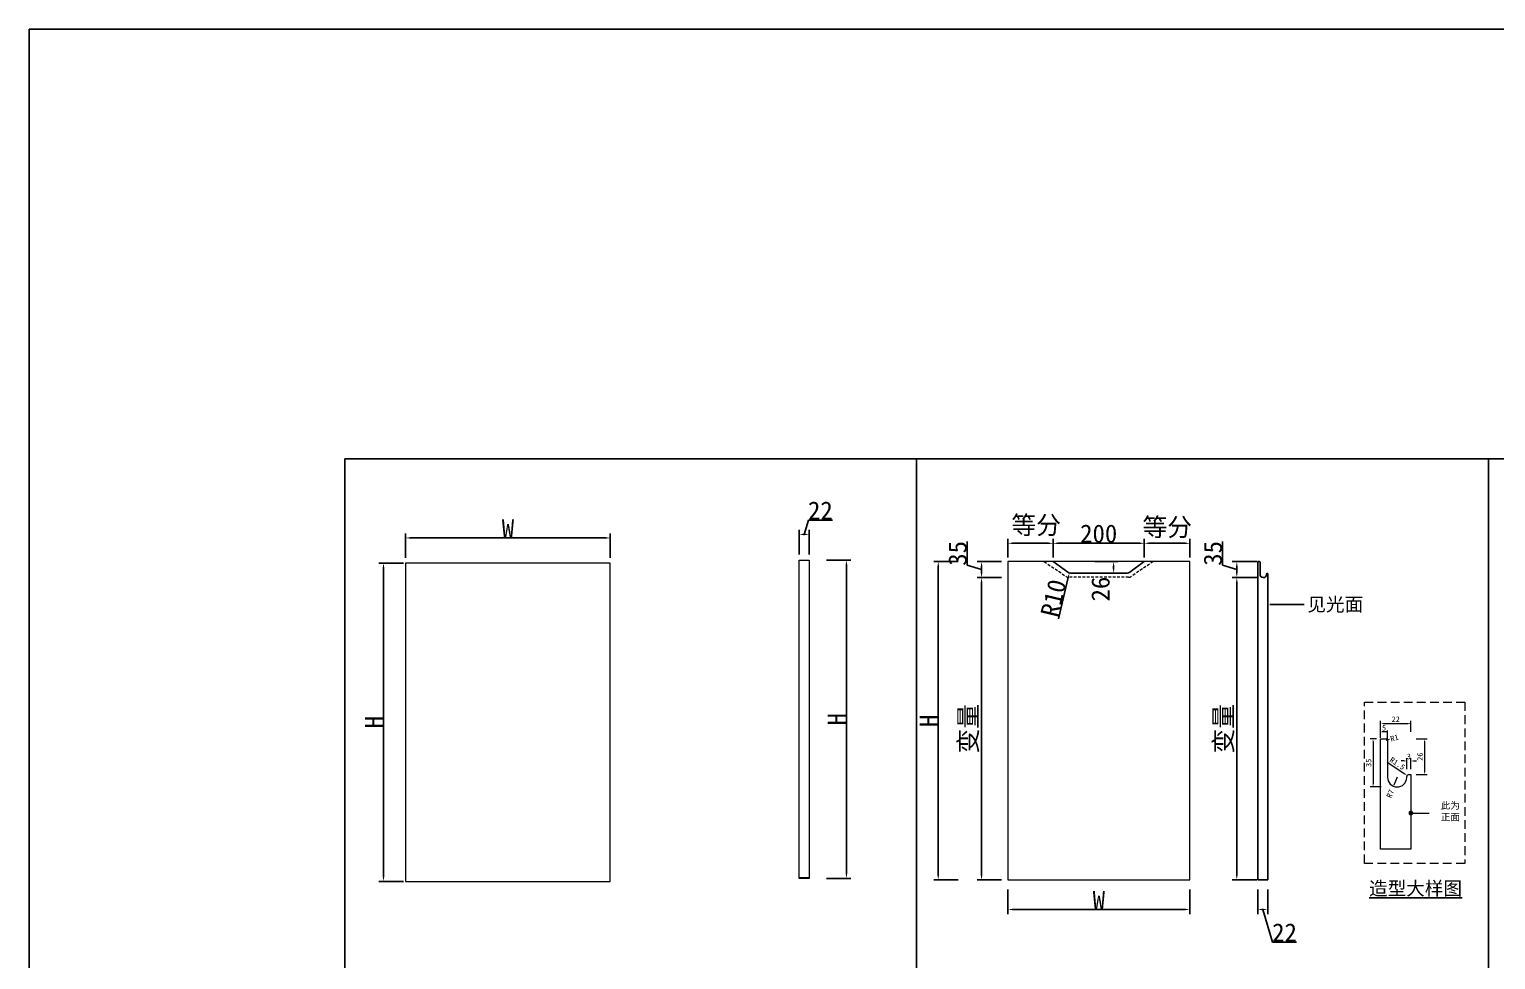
# Model space of a CAD drawing. Header units: millimetres. Extents: x 85186 to 129000, y -77269 to -36327.
# Drawn here: x 85319 to 88543, y -38373 to -36327 of the extents above; entities that cross this region are included whole.
import ezdxf

# ---------------------------------------------------------------- set-up
doc = ezdxf.new("R2010")
doc.units = ezdxf.units.MM
doc.linetypes.add('DASHED2', pattern=[9.524999999999999, 6.35, -3.175])
doc.layers.add('1文字', color=7, linetype='Continuous', lineweight=15)
doc.styles.get("Standard").update_dxf_attribs({"font": 'SimSun.ttf'})
doc.styles.add('ZB_宋体', font='SimSun.ttf')
doc.dimstyles.new('副本 ISO-25', dxfattribs={"dimscale": 35, "dimtxt": 0.5, "dimasz": 0.1, "dimexe": 0.1, "dimexo": 0.1, "dimgap": 0.1, "dimtad": 1, "dimdec": 0, "dimdsep": 46, "dimtxsty": 'Standard', "dimblk": 'ARCHTICK', "dimcen": 2.5, "dimclrd": 253, "dimclre": 253, "dimclrt": 256, "dimadec": 0, "dimazin": 0, "dimtfac": 1, "dimtdec": 0, "dimtmove": 2, "dimatfit": 3, "dimldrblk": 'DOT', "dimfxl": 0.8, "dimfxlon": 1, "dimarcsym": 0})
doc.dimstyles.new('客来福标注小', dxfattribs={"dimscale": 20, "dimtxt": 2, "dimasz": 0.5, "dimexe": 0.5, "dimexo": 0, "dimgap": 0.05, "dimtad": 1, "dimdec": 0, "dimzin": 0, "dimdsep": 46, "dimtxsty": 'Standard', "dimcen": 0, "dimclrd": 256, "dimclre": 256, "dimclrt": 256, "dimadec": 0, "dimazin": 0, "dimtfac": 1, "dimtdec": 0, "dimtofl": 0, "dimtmove": 1, "dimatfit": 3, "dimfxl": 2.2, "dimfxlon": 1, "dimtolj": 1, "dimtzin": 0, "dimarcsym": 0})
doc.dimstyles.new('小标', dxfattribs={"dimscale": 2, "dimtxt": 2, "dimasz": 1, "dimexe": 1, "dimexo": 1, "dimtad": 1, "dimzin": 9, "dimdsep": 46, "dimtxsty": 'Standard', "dimcen": 0, "dimadec": 0, "dimazin": 0, "dimtfac": 1, "dimtofl": 0, "dimtmove": 0, "dimatfit": 3, "dimfxl": 3, "dimfxlon": 1, "dimarcsym": 0})

# ---------------------------------------------------------------- blocks, each defined once
blk = doc.blocks.new('*D2001')
at = {"layer": '1文字', "lineweight": -2, "transparency": 16777216}
for p, q in [((86146.03205996791, -37489.44707819375), (86146.03205996791, -37435.44707819375)), ((86156.03205996791, -37445.44707819375), (86586.03205996791, -37445.44707819375)), ((86596.03205996791, -37489.44707819375), (86596.03205996791, -37435.44707819375))]:
    blk.add_line(p, q, dxfattribs=at)
at = {"layer": '1文字', "transparency": 16777216}
for points in [[(86156.03205996791, -37443.78041152708), (86156.03205996791, -37447.11374486041), (86146.03205996791, -37445.44707819375)], [(86586.03205996791, -37443.78041152708), (86586.03205996791, -37447.11374486041), (86596.03205996791, -37445.44707819375)]]:
    blk.add_solid(points, dxfattribs=at)
at = {"layer": 'Defpoints', "color": 0, "transparency": 16777216}
for p in [(86596.03205996791, -37445.44707819375), (86146.03205996791, -37500.6798953061), (86596.03205996791, -37500.6798953061)]:
    blk.add_point(p, dxfattribs=at)
at = {"layer": '1文字', "transparency": 16777216, "insert": (86371.03205996791, -37424.44707819375), "char_height": 40, "attachment_point": 5}
blk.add_mtext('\\A1;W', dxfattribs=at)
blk = doc.blocks.new('*D2002')
at = {"layer": '1文字', "lineweight": -2, "transparency": 16777216}
for p, q in [((86141.34434871942, -37500.67989530612), (86087.34434871942, -37500.67989530612)), ((86097.34434871942, -37510.67989530612), (86097.34434871942, -38190.67989530612)), ((86141.34434871942, -38200.67989530612), (86087.34434871942, -38200.67989530612))]:
    blk.add_line(p, q, dxfattribs=at)
at = {"layer": '1文字', "transparency": 16777216}
for points in [[(86095.67768205274, -37510.67989530612), (86099.01101538609, -37510.67989530612), (86097.34434871942, -37500.67989530612)], [(86095.67768205274, -38190.67989530612), (86099.01101538609, -38190.67989530612), (86097.34434871942, -38200.67989530612)]]:
    blk.add_solid(points, dxfattribs=at)
at = {"layer": 'Defpoints', "color": 0, "transparency": 16777216}
for p in [(86146.03205996794, -37500.67989530612), (86097.34434871942, -38200.67989530612), (86146.03205996794, -38200.67989530612)]:
    blk.add_point(p, dxfattribs=at)
at = {"layer": '1文字', "transparency": 16777216, "insert": (86076.34434871939, -37850.67989530614), "char_height": 40, "attachment_point": 5, "rotation": 90}
blk.add_mtext('\\A1;H', dxfattribs=at)
blk = doc.blocks.new('*D2017')
at = {"layer": '1文字', "lineweight": -2, "transparency": 16777216}
for p, q in [((87361.1057182665, -37497.51563432358), (87307.1057182665, -37497.51563432358)), ((87317.1057182665, -37507.51563432358), (87317.1057182665, -38187.51563432358)), ((87361.1057182665, -38197.51563432358), (87307.1057182665, -38197.51563432358))]:
    blk.add_line(p, q, dxfattribs=at)
at = {"layer": '1文字', "transparency": 16777216}
for points in [[(87315.43905159982, -37507.51563432358), (87318.77238493317, -37507.51563432358), (87317.1057182665, -37497.51563432358)], [(87315.43905159982, -38187.51563432358), (87318.77238493317, -38187.51563432358), (87317.1057182665, -38197.51563432358)]]:
    blk.add_solid(points, dxfattribs=at)
at = {"layer": 'Defpoints', "color": 0, "transparency": 16777216}
for p in [(87470.23521505755, -37497.51563432358), (87317.1057182665, -38197.51563432358), (87470.23521505755, -38197.51563432358)]:
    blk.add_point(p, dxfattribs=at)
at = {"layer": '1文字', "transparency": 16777216, "insert": (87296.10571826647, -37847.5156343236), "char_height": 40, "attachment_point": 5, "rotation": 90}
blk.add_mtext('\\A1;H', dxfattribs=at)
blk = doc.blocks.new('*D2018')
at = {"layer": '1文字', "lineweight": -2, "transparency": 16777216}
for p, q in [((88019.70047320162, -38218.51988757305), (88019.70047320162, -38272.51988757305)), ((88041.70047320162, -38218.51988757305), (88041.70047320162, -38272.51988757305)), ((88031.70047320162, -38262.51988757305), (88029.70047320162, -38262.51988757305)), ((88030.70047320162, -38262.51988757305), (88052.15047320162, -38334.01988757305)), ((88052.15047320162, -38334.01988757305), (88104.87673018486, -38334.01988757305))]:
    blk.add_line(p, q, dxfattribs=at)
at = {"layer": '1文字', "transparency": 16777216}
for points in [[(88029.70047320162, -38260.85322090639), (88029.70047320162, -38264.18655423971), (88019.70047320162, -38262.51988757305)], [(88031.70047320162, -38260.85322090639), (88031.70047320162, -38264.18655423971), (88041.70047320162, -38262.51988757305)]]:
    blk.add_solid(points, dxfattribs=at)
at = {"layer": 'Defpoints', "color": 0, "transparency": 16777216}
for p in [(88019.70047320162, -38197.51563432356), (88041.70047320162, -38197.51563432358), (88019.70047320162, -38262.51988757305)]:
    blk.add_point(p, dxfattribs=at)
at = {"layer": '1文字', "transparency": 16777216, "insert": (88078.51360169324, -38313.01988757305), "char_height": 40, "attachment_point": 5}
blk.add_mtext('\\A1;22', dxfattribs=at)
blk = doc.blocks.new('*D2019')
at = {"layer": '1文字', "lineweight": -2, "transparency": 16777216}
for p, q in [((87470.23521505752, -38218.51988757305), (87470.23521505752, -38272.51988757305)), ((87870.23521505752, -38218.51988757305), (87870.23521505752, -38272.51988757305)), ((87480.23521505752, -38262.51988757305), (87860.23521505752, -38262.51988757305))]:
    blk.add_line(p, q, dxfattribs=at)
at = {"layer": '1文字', "transparency": 16777216}
for points in [[(87480.23521505752, -38260.85322090639), (87480.23521505752, -38264.18655423971), (87470.23521505752, -38262.51988757305)], [(87860.23521505752, -38260.85322090639), (87860.23521505752, -38264.18655423971), (87870.23521505752, -38262.51988757305)]]:
    blk.add_solid(points, dxfattribs=at)
at = {"layer": 'Defpoints', "color": 0, "transparency": 16777216}
for p in [(87470.23521505752, -38197.51563432356), (87870.23521505752, -38197.51563432356), (87870.23521505752, -38262.51988757305)]:
    blk.add_point(p, dxfattribs=at)
at = {"layer": '1文字', "transparency": 16777216, "insert": (87670.23521505752, -38241.51988757305), "char_height": 40, "attachment_point": 5}
blk.add_mtext('\\A1;W', dxfattribs=at)
blk = doc.blocks.new('*D2020')
at = {"layer": '1文字', "lineweight": -2, "transparency": 16777216}
for p, q in [((87942.08800243771, -37505.56563432358), (87942.08800243771, -37453.28630471464)), ((87973.58800243771, -37515.01563432357), (87942.08800243771, -37505.56563432358)), ((88017.58800243771, -37497.51563432358), (87963.58800243771, -37497.51563432358)), ((87973.58800243771, -37507.51563432358), (87973.58800243771, -37522.51563432356)), ((88017.58800243771, -37532.51563432356), (87963.58800243771, -37532.51563432356))]:
    blk.add_line(p, q, dxfattribs=at)
at = {"layer": '1文字', "transparency": 16777216}
for points in [[(87971.92133577104, -37507.51563432358), (87975.25466910438, -37507.51563432358), (87973.58800243771, -37497.51563432358)], [(87971.92133577104, -37522.51563432356), (87975.25466910438, -37522.51563432356), (87973.58800243771, -37532.51563432356)]]:
    blk.add_solid(points, dxfattribs=at)
at = {"layer": 'Defpoints', "color": 0, "transparency": 16777216}
for p in [(88032.70047320165, -37497.51563432358), (87973.58800243771, -37532.51563432356), (88027.95047320168, -37532.51563432356)]:
    blk.add_point(p, dxfattribs=at)
at = {"layer": '1文字', "transparency": 16777216, "insert": (87921.08800243768, -37479.42596951913), "char_height": 40, "attachment_point": 5, "rotation": 90}
blk.add_mtext('\\A1;35', dxfattribs=at)
blk = doc.blocks.new('*D2021')
at = {"layer": '1文字', "lineweight": -2, "transparency": 16777216}
for p, q in [((88017.58800243771, -37532.51563432356), (87963.58800243771, -37532.51563432356)), ((87973.58800243771, -37542.51563432356), (87973.58800243771, -38187.51563432358)), ((88017.58800243771, -38197.51563432358), (87963.58800243771, -38197.51563432358))]:
    blk.add_line(p, q, dxfattribs=at)
at = {"layer": '1文字', "transparency": 16777216}
for points in [[(87971.92133577104, -37542.51563432356), (87975.25466910438, -37542.51563432356), (87973.58800243771, -37532.51563432356)], [(87971.92133577104, -38187.51563432358), (87975.25466910438, -38187.51563432358), (87973.58800243771, -38197.51563432358)]]:
    blk.add_solid(points, dxfattribs=at)
at = {"layer": 'Defpoints', "color": 0, "transparency": 16777216}
for p in [(88027.95047320168, -37532.51563432356), (87973.58800243771, -38197.51563432358), (88019.70047320165, -38197.51563432358)]:
    blk.add_point(p, dxfattribs=at)
at = {"layer": '1文字', "transparency": 16777216, "insert": (87946.33101919746, -37865.01563432359), "char_height": 40, "attachment_point": 5, "rotation": 90}
blk.add_mtext('\\A1;变量', dxfattribs=at)
blk = doc.blocks.new('*D2022')
at = {"layer": '1文字', "lineweight": -2, "transparency": 16777216}
for p, q in [((87380.83080493861, -37505.55341039137), (87380.83080493861, -37453.27408078244)), ((87412.33080493861, -37515.00341039137), (87380.83080493861, -37505.55341039137)), ((87456.33080493861, -37497.51563432358), (87402.33080493861, -37497.51563432358)), ((87412.33080493861, -37507.51563432358), (87412.33080493861, -37522.49118645916)), ((87456.33080493861, -37532.49118645916), (87402.33080493861, -37532.49118645916))]:
    blk.add_line(p, q, dxfattribs=at)
at = {"layer": '1文字', "transparency": 16777216}
for points in [[(87410.66413827194, -37507.51563432358), (87413.99747160528, -37507.51563432358), (87412.33080493861, -37497.51563432358)], [(87410.66413827194, -37522.49118645916), (87413.99747160528, -37522.49118645916), (87412.33080493861, -37532.49118645916)]]:
    blk.add_solid(points, dxfattribs=at)
at = {"layer": 'Defpoints', "color": 0, "transparency": 16777216}
for p in [(87470.23521505755, -37497.51563432358), (87412.33080493861, -37532.49118645916), (87470.23521505755, -37532.49118645916)]:
    blk.add_point(p, dxfattribs=at)
at = {"layer": '1文字', "transparency": 16777216, "insert": (87359.83080493858, -37479.41374558693), "char_height": 40, "attachment_point": 5, "rotation": 90}
blk.add_mtext('\\A1;35', dxfattribs=at)
blk = doc.blocks.new('*D2023')
at = {"layer": '1文字', "lineweight": -2, "transparency": 16777216}
for p, q in [((87456.33080493861, -37532.49118645916), (87402.33080493861, -37532.49118645916)), ((87412.33080493861, -37542.49118645916), (87412.33080493861, -38187.51563432358)), ((87456.33080493861, -38197.51563432358), (87402.33080493861, -38197.51563432358))]:
    blk.add_line(p, q, dxfattribs=at)
at = {"layer": '1文字', "transparency": 16777216}
for points in [[(87410.66413827194, -37542.49118645916), (87413.99747160528, -37542.49118645916), (87412.33080493861, -37532.49118645916)], [(87410.66413827194, -38187.51563432358), (87413.99747160528, -38187.51563432358), (87412.33080493861, -38197.51563432358)]]:
    blk.add_solid(points, dxfattribs=at)
at = {"layer": 'Defpoints', "color": 0, "transparency": 16777216}
for p in [(87470.23521505755, -37532.49118645916), (87412.33080493861, -38197.51563432358), (87470.23521505755, -38197.51563432358)]:
    blk.add_point(p, dxfattribs=at)
at = {"layer": '1文字', "transparency": 16777216, "insert": (87385.07382169836, -37865.00341039139), "char_height": 40, "attachment_point": 5, "rotation": 90}
blk.add_mtext('\\A1;变量', dxfattribs=at)
blk = doc.blocks.new('*D2003')
at = {"layer": '1文字', "lineweight": -2, "transparency": 16777216}
for p, q in [((87011.14215220533, -37481.66491837023), (87011.14215220533, -37427.66491837023)), ((87022.14215220533, -37437.66491837023), (87031.59215220532, -37406.16491837023)), ((87031.59215220532, -37406.16491837023), (87084.31840918856, -37406.16491837023)), ((87033.14215220533, -37481.66491837023), (87033.14215220533, -37427.66491837023)), ((87021.14215220533, -37437.66491837023), (87023.14215220533, -37437.66491837023))]:
    blk.add_line(p, q, dxfattribs=at)
at = {"layer": '1文字', "transparency": 16777216}
for points in [[(87021.14215220533, -37435.99825170357), (87021.14215220533, -37439.3315850369), (87011.14215220533, -37437.66491837023)], [(87023.14215220533, -37435.99825170357), (87023.14215220533, -37439.3315850369), (87033.14215220533, -37437.66491837023)]]:
    blk.add_solid(points, dxfattribs=at)
at = {"layer": 'Defpoints', "color": 0, "transparency": 16777216}
for p in [(87033.14215220533, -37437.66491837023), (87011.14215220533, -37486.34626272441), (87033.14215220533, -37486.34626272441)]:
    blk.add_point(p, dxfattribs=at)
at = {"layer": '1文字', "transparency": 16777216, "insert": (87057.95528069694, -37385.16491837023), "char_height": 40, "attachment_point": 5}
blk.add_mtext('\\A1;22', dxfattribs=at)
blk = doc.blocks.new('*D2004')
at = {"layer": '1文字', "lineweight": -2, "transparency": 16777216}
for p, q in [((87071.22315039077, -37494.12842254794), (87125.22315039077, -37494.12842254794)), ((87115.22315039077, -37504.12842254794), (87115.22315039077, -38184.12842254794)), ((87071.22315039077, -38194.12842254794), (87125.22315039077, -38194.12842254794))]:
    blk.add_line(p, q, dxfattribs=at)
at = {"layer": '1文字', "transparency": 16777216}
for points in [[(87113.5564837241, -37504.12842254794), (87116.88981705744, -37504.12842254794), (87115.22315039077, -37494.12842254794)], [(87113.5564837241, -38184.12842254794), (87116.88981705744, -38184.12842254794), (87115.22315039077, -38194.12842254794)]]:
    blk.add_solid(points, dxfattribs=at)
at = {"layer": 'Defpoints', "color": 0, "transparency": 16777216}
for p in [(87033.14215220536, -37494.12842254794), (87033.14215220536, -38194.12842254794), (87115.22315039077, -38194.12842254794)]:
    blk.add_point(p, dxfattribs=at)
at = {"layer": '1文字', "transparency": 16777216, "insert": (87094.22315039074, -37844.12842254796), "char_height": 40, "attachment_point": 5, "rotation": 90}
blk.add_mtext('\\A1;H', dxfattribs=at)
blk = doc.blocks.new('*D2024')
at = {"lineweight": -2, "transparency": 16777216}
for p, q in [((87661.29247971445, -37497.51563432358), (87712.67149492611, -37497.51563432358)), ((87691.85413241519, -37523.01563432356), (87712.67149492611, -37523.01563432356)), ((87702.67149492611, -37507.51563432358), (87702.67149492611, -37513.01563432356))]:
    blk.add_line(p, q, dxfattribs=at)
at = {"transparency": 16777216}
for points in [[(87701.00482825944, -37507.51563432358), (87704.33816159278, -37507.51563432358), (87702.67149492611, -37497.51563432358)], [(87701.00482825944, -37513.01563432356), (87704.33816159278, -37513.01563432356), (87702.67149492611, -37523.01563432356)]]:
    blk.add_solid(points, dxfattribs=at)
at = {"layer": 'Defpoints', "color": 0, "transparency": 16777216}
for p in [(87661.29247971445, -37497.51563432358), (87691.85413241519, -37523.01563432356), (87702.67149492611, -37523.01563432356)]:
    blk.add_point(p, dxfattribs=at)
at = {"transparency": 16777216, "insert": (87674.07149492482, -37557.87175236661), "char_height": 40, "attachment_point": 5, "rotation": 90}
blk.add_mtext('\\A1;26', dxfattribs=at)
blk = doc.blocks.new('*D2025')
at = {"lineweight": -2, "transparency": 16777216}
blk.add_line((87581.32272642227, -37623.03185167634), (87602.97690652752, -37532.46733612729), dxfattribs=at)
at = {"transparency": 16777216}
blk.add_solid([(87601.3559313772, -37532.07975730971), (87604.59788167784, -37532.85491494487), (87605.302379433, -37522.74148522539)], dxfattribs=at)
at = {"layer": 'Defpoints', "color": 0, "transparency": 16777216}
for p in [(87605.302379433, -37522.74148522539), (87607.62785233844, -37513.0156343236)]:
    blk.add_point(p, dxfattribs=at)
at = {"transparency": 16777216, "insert": (87570.56279312818, -37577.72902625129), "char_height": 40, "attachment_point": 5, "rotation": 76.55291207904612}
blk.add_mtext('\\A1;R10', dxfattribs=at)
blk = doc.blocks.new('*D2026')
at = {"layer": '1文字', "lineweight": -2, "transparency": 16777216}
for p, q in [((87470.23521505752, -37488.14515077305), (87470.23521505752, -37447.17994445157)), ((87480.23521505752, -37457.17994445157), (87559.83332334315, -37457.17994445157)), ((87569.83332334315, -37488.14515077303), (87569.83332334315, -37447.17994445157))]:
    blk.add_line(p, q, dxfattribs=at)
at = {"layer": '1文字', "transparency": 16777216}
for points in [[(87480.23521505752, -37455.51327778491), (87480.23521505752, -37458.84661111824), (87470.23521505752, -37457.17994445157)], [(87559.83332334315, -37455.51327778491), (87559.83332334315, -37458.84661111824), (87569.83332334315, -37457.17994445157)]]:
    blk.add_solid(points, dxfattribs=at)
at = {"layer": 'Defpoints', "color": 0, "transparency": 16777216}
for p in [(87569.83332334315, -37457.17994445157), (87470.23521505752, -37488.14515077305), (87569.83332334315, -37488.14515077303)]:
    blk.add_point(p, dxfattribs=at)
at = {"layer": '1文字', "transparency": 16777216, "insert": (87532.42840327854, -37419.42087385223), "char_height": 40, "attachment_point": 5}
blk.add_mtext('\\A1;等分', dxfattribs=at)
blk = doc.blocks.new('*D2027')
at = {"layer": '1文字', "lineweight": -2, "transparency": 16777216}
for p, q in [((87569.83332334315, -37488.14515077303), (87569.83332334315, -37447.17994445157)), ((87579.83332334315, -37457.17994445157), (87760.00305386788, -37457.17994445157)), ((87770.00305386788, -37488.14515077303), (87770.00305386788, -37447.17994445157))]:
    blk.add_line(p, q, dxfattribs=at)
at = {"layer": '1文字', "transparency": 16777216}
for points in [[(87579.83332334315, -37455.51327778491), (87579.83332334315, -37458.84661111824), (87569.83332334315, -37457.17994445157)], [(87760.00305386788, -37455.51327778491), (87760.00305386788, -37458.84661111824), (87770.00305386788, -37457.17994445157)]]:
    blk.add_solid(points, dxfattribs=at)
at = {"layer": 'Defpoints', "color": 0, "transparency": 16777216}
for p in [(87770.00305386788, -37457.17994445157), (87569.83332334315, -37488.14515077303), (87770.00305386788, -37488.14515077303)]:
    blk.add_point(p, dxfattribs=at)
at = {"layer": '1文字', "transparency": 16777216, "insert": (87669.91818860552, -37436.17994445157), "char_height": 40, "attachment_point": 5}
blk.add_mtext('\\A1;200', dxfattribs=at)
blk = doc.blocks.new('*D2028')
at = {"layer": '1文字', "lineweight": -2, "transparency": 16777216}
for p, q in [((87770.00305386788, -37488.14515077303), (87770.00305386788, -37447.17994445157)), ((87780.00305386788, -37457.17994445157), (87860.23521505752, -37457.17994445157)), ((87870.23521505752, -37488.14515077305), (87870.23521505752, -37447.17994445157))]:
    blk.add_line(p, q, dxfattribs=at)
at = {"layer": '1文字', "transparency": 16777216}
for points in [[(87780.00305386788, -37455.51327778491), (87780.00305386788, -37458.84661111824), (87770.00305386788, -37457.17994445157)], [(87860.23521505752, -37455.51327778491), (87860.23521505752, -37458.84661111824), (87870.23521505752, -37457.17994445157)]]:
    blk.add_solid(points, dxfattribs=at)
at = {"layer": 'Defpoints', "color": 0, "transparency": 16777216}
for p in [(87870.23521505752, -37457.17994445157), (87770.00305386788, -37488.14515077303), (87870.23521505752, -37488.14515077305)]:
    blk.add_point(p, dxfattribs=at)
at = {"layer": '1文字', "transparency": 16777216, "insert": (87820.71975742416, -37423.85815750532), "char_height": 40, "attachment_point": 5}
blk.add_mtext('\\A1;等分', dxfattribs=at)
blk = doc.blocks.new('*D19')
at = {"color": 253, "lineweight": -2, "transparency": 16777216}
for p, q in [((34661.33919556805, -2992.226784146212), (34661.33919556805, -2987.029655225654)), ((34662.13919556805, -2987.829655225654), (34665.53919556805, -2987.829655225654)), ((34666.33919556805, -2994.122442651324), (34666.33919556805, -2987.029655225654))]:
    blk.add_line(p, q, dxfattribs=at)
at = {"color": 253, "transparency": 16777216}
for points in [[(34662.13919556805, -2987.696321892321), (34662.13919556805, -2987.962988558987), (34661.33919556805, -2987.829655225654)], [(34665.53919556805, -2987.696321892321), (34665.53919556805, -2987.962988558987), (34666.33919556805, -2987.829655225654)]]:
    blk.add_solid(points, dxfattribs=at)
at = {"layer": 'Defpoints', "color": 0, "transparency": 16777216}
for p in [(34661.33919556805, -2993.026784146212), (34666.33919556805, -2987.829655225654), (34666.33919556805, -2994.922442651324)]:
    blk.add_point(p, dxfattribs=at)
at = {"transparency": 16777216, "insert": (34663.83919556805, -2985.029655225654), "char_height": 4, "attachment_point": 5}
blk.add_mtext('5', dxfattribs=at)
blk = doc.blocks.new('_ARCHTICK')
at = {"color": 0, "linetype": 'ByBlock', "const_width": 0.15}
blk.add_lwpolyline([(-0.5, -0.5), (0.5, 0.5)], dxfattribs=at)
blk = doc.blocks.new('_Dot')
at = {"color": 0, "linetype": 'ByBlock', "lineweight": -2}
blk.add_line((-0.5, 0), (-1, 0), dxfattribs=at)
at = {"color": 0, "linetype": 'ByBlock', "const_width": 0.5}
blk.add_lwpolyline([(-0.25, 0, 1), (0.25, 0, 1)], format="xyb", close=True, dxfattribs=at)
blk = doc.blocks.new('*D20')
at = {"color": 253, "lineweight": -2, "transparency": 16777216}
for p, q in [((34665.33919556805, -2994.026784146212), (34666.30508632046, -2993.767834239146)), ((34667.0777989224, -2993.560674313485), (34667.85051152435, -2993.353514387827))]:
    blk.add_line(p, q, dxfattribs=at)
at = {"color": 253, "transparency": 16777216}
blk.add_solid([(34667.04327226812, -2993.43188887983), (34667.11232557668, -2993.689459747144), (34666.30508632046, -2993.767834239146)], dxfattribs=at)
at = {"layer": 'Defpoints', "color": 0, "transparency": 16777216}
for p in [(34665.33919556805, -2994.026784146212), (34666.30508632046, -2993.767834239146)]:
    blk.add_point(p, dxfattribs=at)
at = {"transparency": 16777216, "insert": (34671.34466313909, -2992.416751887853), "char_height": 4, "attachment_point": 5, "rotation": 15.007762474648667}
blk.add_mtext('R1', dxfattribs=at)
blk = doc.blocks.new('*D21')
at = {"color": 253, "lineweight": -2, "transparency": 16777216}
blk.add_line((34673.33919556806, -3020.97704471812), (34670.92464159973, -3026.68755512735), dxfattribs=at)
at = {"color": 253, "transparency": 16777216}
blk.add_solid([(34670.80183492426, -3026.635629235559), (34671.04744827519, -3026.739481019142), (34670.61308624897, -3027.424395180155)], dxfattribs=at)
at = {"layer": 'Defpoints', "color": 0, "transparency": 16777216}
for p in [(34673.33919556806, -3020.97704471812), (34670.61308624897, -3027.424395180155)]:
    blk.add_point(p, dxfattribs=at)
at = {"transparency": 16777216, "insert": (34668.30615519315, -3032.880373377626), "char_height": 4, "attachment_point": 5, "rotation": 67.08008039345337}
blk.add_mtext('R7', dxfattribs=at)
blk = doc.blocks.new('*D31')
at = {"color": 0, "lineweight": -2, "transparency": 16777216}
for p, q in [((34687.22433065054, -2993.026784146213), (34695.22433065054, -2993.026784146213)), ((34693.22433065054, -2995.026784146213), (34693.22433065054, -3017.026784146213)), ((34687.22433065054, -3019.026784146213), (34695.22433065054, -3019.026784146213))]:
    blk.add_line(p, q, dxfattribs=at)
at = {"color": 0, "transparency": 16777216}
for points in [[(34692.8909973172, -2995.026784146213), (34693.55766398388, -2995.026784146213), (34693.22433065054, -2993.026784146213)], [(34692.8909973172, -3017.026784146213), (34693.55766398388, -3017.026784146213), (34693.22433065054, -3019.026784146213)]]:
    blk.add_solid(points, dxfattribs=at)
at = {"layer": 'Defpoints', "color": 0, "transparency": 16777216}
for p in [(34663.33919556806, -2993.026784146213), (34682.58736076666, -3019.026784146213), (34693.22433065054, -3019.026784146213)]:
    blk.add_point(p, dxfattribs=at)
at = {"color": 0, "transparency": 16777216, "insert": (34689.97433065053, -3006.026784146222), "char_height": 4, "attachment_point": 5, "rotation": 90}
blk.add_mtext('26', dxfattribs=at)
blk = doc.blocks.new('*D34')
at = {"color": 0, "lineweight": -2, "transparency": 16777216}
for p, q in [((34658.37434475833, -2993.026784146212), (34653.81464225086, -2993.026784146212)), ((34655.81464225086, -2995.026784146212), (34655.81464225086, -3025.977044718119)), ((34661.81464225086, -3027.977044718119), (34653.81464225086, -3027.977044718119))]:
    blk.add_line(p, q, dxfattribs=at)
at = {"color": 0, "transparency": 16777216}
for points in [[(34655.48130891752, -2995.026784146212), (34656.14797558419, -2995.026784146212), (34655.81464225086, -2993.026784146212)], [(34655.48130891752, -3025.977044718119), (34656.14797558419, -3025.977044718119), (34655.81464225086, -3027.977044718119)]]:
    blk.add_solid(points, dxfattribs=at)
at = {"layer": 'Defpoints', "color": 0, "transparency": 16777216}
for p in [(34660.37434475833, -2993.026784146212), (34655.81464225086, -3027.977044718119), (34673.33919556805, -3027.977044718119)]:
    blk.add_point(p, dxfattribs=at)
at = {"color": 0, "transparency": 16777216, "insert": (34652.56464225086, -3010.50191443216), "char_height": 4, "attachment_point": 5, "rotation": 90}
blk.add_mtext('35', dxfattribs=at)
blk = doc.blocks.new('*D32')
at = {"color": 0, "lineweight": -2, "transparency": 16777216}
for p, q in [((34678.3361735422, -3009.137487162407), (34676.3361735422, -3009.137487162407)), ((34680.3361735422, -3015.137487162407), (34680.3361735422, -3007.137487162407)), ((34683.33919556805, -3015.137487162407), (34683.33919556805, -3007.137487162407)), ((34685.33919556805, -3009.137487162407), (34687.33919556805, -3009.137487162407))]:
    blk.add_line(p, q, dxfattribs=at)
at = {"color": 0, "transparency": 16777216}
for points in [[(34678.3361735422, -3008.804153829073), (34678.3361735422, -3009.47082049574), (34680.3361735422, -3009.137487162407)], [(34685.33919556805, -3008.804153829073), (34685.33919556805, -3009.47082049574), (34683.33919556805, -3009.137487162407)]]:
    blk.add_solid(points, dxfattribs=at)
at = {"layer": 'Defpoints', "color": 0, "transparency": 16777216}
for p in [(34680.3361735422, -3009.137487162407), (34680.3361735422, -3020.832712482431), (34683.33919556805, -3020.583475917716)]:
    blk.add_point(p, dxfattribs=at)
at = {"color": 0, "transparency": 16777216, "insert": (34681.83768455512, -3005.887487162407), "char_height": 4, "attachment_point": 5}
blk.add_mtext('3', dxfattribs=at)
blk = doc.blocks.new('*D33')
at = {"color": 0, "lineweight": -2, "transparency": 16777216}
for p, q in [((34661.33919556805, -2988.01699981757), (34661.33919556805, -2980.01699981757)), ((34663.33919556805, -2982.01699981757), (34681.33919556805, -2982.01699981757)), ((34683.33919556805, -2988.01699981757), (34683.33919556805, -2980.01699981757))]:
    blk.add_line(p, q, dxfattribs=at)
at = {"color": 0, "transparency": 16777216}
for points in [[(34663.33919556805, -2981.683666484236), (34663.33919556805, -2982.350333150903), (34661.33919556805, -2982.01699981757)], [(34681.33919556805, -2981.683666484236), (34681.33919556805, -2982.350333150903), (34683.33919556805, -2982.01699981757)]]:
    blk.add_solid(points, dxfattribs=at)
at = {"layer": 'Defpoints', "color": 0, "transparency": 16777216}
for p in [(34683.33919556805, -2982.01699981757), (34661.33919556805, -3009.137487162407), (34683.33919556805, -3020.583475917716)]:
    blk.add_point(p, dxfattribs=at)
at = {"color": 0, "transparency": 16777216, "insert": (34672.33919556805, -2978.76699981757), "char_height": 4, "attachment_point": 5}
blk.add_mtext('22', dxfattribs=at)
blk = doc.blocks.new('*D35')
at = {"color": 0, "lineweight": -2, "transparency": 16777216}
blk.add_line((34666.17134530703, -3009.942195091666), (34678.93552325176, -3018.567196367636), dxfattribs=at)
at = {"color": 0, "transparency": 16777216}
blk.add_solid([(34679.12215065923, -3018.291005633022), (34678.74889584427, -3018.843387102252), (34680.59266765945, -3019.686960812531)], dxfattribs=at)
at = {"layer": 'Defpoints', "color": 0, "transparency": 16777216}
for p in [(34680.59266765945, -3019.686960812531), (34681.83552596523, -3020.526784146212)]:
    blk.add_point(p, dxfattribs=at)
at = {"color": 0, "transparency": 16777216, "insert": (34673.54447929849, -3011.001953844701), "char_height": 4, "attachment_point": 5, "rotation": 325.952346968034}
blk.add_mtext('R1.5', dxfattribs=at)
blk = doc.blocks.new('sgdfgds')
at = {"color": 1}
for p, q in [((34661.33919556805, -3073.333975013928), (34661.33919556805, -2993.026784146212)), ((34683.33919556805, -3019.026784146212), (34683.33919556805, -3073.333975013928)), ((34683.33919556805, -3073.333975013928), (34661.33919556805, -3073.333975013928))]:
    blk.add_line(p, q, dxfattribs=at)
at = {"color": 3}
for p, q in [((34661.33919556805, -2993.026784146212), (34665.33919556805, -2993.026784146212)), ((34666.33919556805, -2994.026784146212), (34666.33919556805, -3020.977044718119)), ((34680.3361735422, -3021.182712482431), (34680.3361735422, -3020.482712482431)), ((34681.83552596523, -3019.026784146212), (34683.33919556805, -3019.026784146212))]:
    blk.add_line(p, q, dxfattribs=at)
at = {"color": 8, "linetype": 'DASHED2'}
blk.add_lwpolyline([(34649.60674578121, -2966.402650838797), (34722.45890293904, -2966.402650838797), (34722.45890293904, -3083.578254200099), (34649.60674578121, -3083.578254200099)], close=True, dxfattribs=at)
at = {"color": 3}
for centre, radius, start, end in [((34665.33919556805, -2994.026784146212), 1, 0, 90), ((34673.33919556805, -3020.977044718119), 7, 180, 358.316344151009), ((34681.83552596523, -3020.526784146212), 1.5, 90, 178.3163441510153)]:
    blk.add_arc(centre, radius, start, end, dxfattribs=at)
at = {"insert": (34705.01936658251, -3039.017995627046), "char_height": 5, "width": 15.46378278308839, "attachment_point": 1}
blk.add_mtext('此为\\P正面', dxfattribs=at)
for base, p1, p2, dimstyle, picture, middle in [((34683.33919556805, -2982.01699981757), (34661.33919556805, -3009.137487162407), (34683.33919556805, -3020.583475917716), '小标', '*D33', (34672.33919556805, -2978.76699981757)), ((34666.33919556805, -2987.829655225654), (34661.33919556805, -2993.026784146212), (34666.33919556805, -2994.922442651324), '副本 ISO-25', '*D19', (34663.83919556805, -2985.029655225654))]:
    dim = blk.add_linear_dim(base=base, p1=p1, p2=p2, dimstyle=dimstyle)
    dim.commit()
    dim.dimension.update_dxf_attribs({"geometry": picture, "text_midpoint": middle})
for base, p1, p2, picture, middle in [((34655.81464225086, -3027.977044718119), (34660.37434475833, -2993.026784146212), (34673.33919556805, -3027.977044718119), '*D34', (34652.56464225086, -3010.50191443216)), ((34693.22433065054, -3019.026784146213), (34663.33919556805, -2993.026784146212), (34682.58736076664, -3019.026784146212), '*D31', (34689.97433065053, -3006.026784146222))]:
    dim = blk.add_linear_dim(base=base, p1=p1, p2=p2, angle=90, dimstyle='小标')
    dim.commit()
    dim.dimension.update_dxf_attribs({"geometry": picture, "text_midpoint": middle})
dim = blk.add_radius_dim(center=(34665.33919556805, -2994.026784146212), mpoint=(34666.30508632046, -2993.767834239146), dimstyle='副本 ISO-25')
dim.commit()
dim.dimension.update_dxf_attribs({"geometry": '*D20', "text_midpoint": (34671.34466313909, -2992.416751887853), "dimtype": 132})
dim = blk.add_linear_dim(base=(34680.3361735422, -3009.137487162407), p1=(34683.33919556805, -3020.583475917716), p2=(34680.3361735422, -3020.832712482431), dimstyle='小标')
dim.commit()
dim.dimension.update_dxf_attribs({"geometry": '*D32', "text_midpoint": (34681.83768455512, -3009.137487162407), "dimtype": 128})
dim = blk.add_radius_dim(center=(34681.83552596523, -3020.526784146212), mpoint=(34680.59266765945, -3019.686960812531), text='R1.5', dimstyle='小标')
dim.commit()
dim.dimension.update_dxf_attribs({"geometry": '*D35', "text_midpoint": (34673.54447929849, -3011.001953844701)})
dim = blk.add_radius_dim(center=(34673.33919556805, -3020.977044718119), mpoint=(34670.61308624897, -3027.424395180154), dimstyle='副本 ISO-25')
dim.commit()
dim.dimension.update_dxf_attribs({"geometry": '*D21', "text_midpoint": (34668.30615519314, -3032.880373377625), "dimtype": 132, "insert": (-7.275957614183426e-12, 9.094947017729282e-13)})
blk.add_leader([(34683.33919556805, -3046.981849719338), (34696.68608016039, -3046.981849719338)], dimstyle='副本 ISO-25', override={"dimgap": 0.1, "dimtad": 0})

msp = doc.modelspace()

# ---------------------------------------------------------------- linework, layer by layer
for p, q in [((85318.6147085052, -36326.91826537568), (85318.6147085052, -77269.20023622685)), ((87569.83332334315, -37497.51563432356), (87601.68394172766, -37521.05739573824)), ((87732.20852487248, -37523.01563432354), (87607.62785233853, -37523.01563432356)), ((87770.00305386788, -37497.51563432356), (87738.15243548337, -37521.05739573824)), ((88019.70047320162, -38197.51563432356), (88019.70047320162, -37497.51563432356)), ((88019.70047320162, -37497.51563432358), (88023.71203035112, -37497.51563432358)), ((88019.70047320162, -37497.51563432358), (88023.71203035112, -37497.51563432358)), ((88024.71491963849, -37498.51852361095), (88024.71491963849, -37525.54665123045)), ((88024.71491963849, -37498.51852361095), (88024.71491963849, -37525.54665123045)), ((88038.75233890438, -37525.75291322804), (88038.75233890438, -37525.05089072687)), ((88038.75233890438, -37525.75291322804), (88038.75233890438, -37525.05089072687)), ((88040.25602338744, -37523.5907557953), (88041.70047320162, -37523.5907557953)), ((88040.25602338744, -37523.5907557953), (88041.70047320162, -37523.5907557953)), ((88041.70047320162, -37523.5907557953), (88041.70047320162, -38197.51563432358)), ((88041.70047320162, -38197.51563432358), (88019.70047320162, -38197.51563432356))]:
    msp.add_line(p, q)
msp.add_lwpolyline([(85318.6147085052, -36326.91826537568), (128998.2865560792, -36326.91826537568), (128998.2865560792, -77269.20023622685), (85318.6147085052, -77269.20023622685)], close=True)
at = {"color": 3}
for points in [[(86012.501482446, -37271.71162453145), (87269.62583955446, -37271.71162453145), (87269.62583955446, -38475.33405685469), (86012.501482446, -38475.33405685469)], [(87269.62583955446, -37271.71162453145), (88526.75019666292, -37271.71162453145), (88526.75019666292, -38475.33405685468), (87269.62583955446, -38475.33405685468)], [(88526.75019666292, -37271.71162453145), (89783.87455377141, -37271.71162453145), (89783.87455377141, -38475.33405685469), (88526.75019666292, -38475.33405685469)]]:
    msp.add_lwpolyline(points, close=True, dxfattribs=at)
for centre, radius, start, end in [((87607.62785233853, -37513.01563432356), 10, 233.5307656101562, 270), ((87732.2085248725, -37513.01563432356), 10, 270, 306.4692343877525), ((88023.71203035112, -37498.51852361095), 1.002889287373963, 0, 90), ((88023.71203035112, -37498.51852361095), 1.002889287373963, 0, 90), ((88031.73514465011, -37525.54665123045), 7.020225011617737, 180, 358.3163441504088), ((88031.73514465011, -37525.54665123045), 7.020225011617737, 180, 358.3163441504088), ((88040.25602338744, -37525.09508972636), 1.504333931060944, 90, 178.3163441504088), ((88040.25602338744, -37525.09508972636), 1.504333931060944, 90, 178.3163441504088)]:
    msp.add_arc(centre, radius, start, end)
at = {"layer": '1文字'}
for p, q in [((87011.14215220533, -38194.12842254792), (87011.14215220533, -37494.12842254792)), ((87011.14215220533, -37494.12842254792), (87033.14215220533, -37494.12842254792)), ((87033.14215220533, -37494.12842254792), (87033.14215220533, -38194.12842254792)), ((87470.23521505752, -37497.51563432356), (87470.23521505752, -38197.51563432356)), ((87870.23521505752, -37497.51563432356), (87470.23521505752, -37497.51563432356)), ((87870.23521505752, -38197.51563432356), (87870.23521505752, -37497.51563432356)), ((87033.14215220533, -38193.12842254792), (87011.14215220533, -38193.12842254792)), ((87033.14215220533, -38194.12842254792), (87011.14215220533, -38194.12842254792)), ((87470.23521505752, -38197.51563432356), (87870.23521505752, -38197.51563432356))]:
    msp.add_line(p, q, dxfattribs=at)
at = {"layer": '1文字', "color": 2, "linetype": 'DASHED2'}
for p, q in [((87550.19865747333, -37497.51563432356), (87598.67054599222, -37530.29898079382)), ((87789.63771973767, -37497.51563432356), (87741.16583121878, -37530.29898079382)), ((87735.56349498707, -37532.01563432354), (87604.27288222396, -37532.01563432354))]:
    msp.add_line(p, q, dxfattribs=at)
at = {"layer": '1文字'}
msp.add_lwpolyline([(86146.03205996791, -37500.6798953061), (86146.03205996791, -38200.6798953061), (86596.03205996791, -38200.6798953061), (86596.03205996791, -37500.6798953061)], close=True, dxfattribs=at)
at = {"layer": '1文字', "color": 2, "linetype": 'DASHED2'}
for centre, start, end in [((87604.27288222396, -37522.01563432354), 235.9280441197596, 270), ((87735.56349498707, -37522.01563432354), 270, 304.0719558802404)]:
    msp.add_arc(centre, 10, start, end, dxfattribs=at)

# ---------------------------------------------------------------- block references
at = {"layer": '1文字', "xscale": 3.025645345058146, "yscale": 3.025645345058146, "zscale": 3.025645345058146}
msp.add_blockref('sgdfgds', (-16583.10501613563, -28831.30969372037), dxfattribs=at)

# ---------------------------------------------------------------- texts
at = {"color": 2, "insert": (88128.73372391389, -37576.50059317977), "char_height": 30, "width": 627.0164652196243, "attachment_point": 1}
msp.add_mtext('见光面', dxfattribs=at)
at = {"insert": (88264.26785739251, -38201.15635847518), "char_height": 30, "width": 1384.513536, "attachment_point": 1, "style": 'ZB_宋体'}
msp.add_mtext('{\\L造型大样图}', dxfattribs=at)

# ---------------------------------------------------------------- dimensions: what is measured, and where the dimension line sits
dim = msp.add_radius_dim(center=(87607.62785233844, -37513.0156343236), mpoint=(87605.302379433, -37522.74148522539), dimstyle='客来福标注小')
dim.commit()
dim.dimension.update_dxf_attribs({"geometry": '*D2025', "text_midpoint": (87570.56279312818, -37577.72902625129)})
dim = msp.add_linear_dim(base=(87702.67149492611, -37523.01563432356), p1=(87661.29247971442, -37497.51563432356), p2=(87691.85413241516, -37523.01563432355), angle=90, dimstyle='客来福标注小')
dim.commit()
dim.dimension.update_dxf_attribs({"geometry": '*D2024', "text_midpoint": (87695.07149492482, -37557.87175236661), "dimtype": 160})
at = {"layer": '1文字'}
for base, p1, p2, picture, middle in [((87033.14215220533, -37437.66491837023), (87011.14215220533, -37486.34626272441), (87033.14215220533, -37486.34626272441), '*D2003', (87032.59215220532, -37385.16491837023)), ((87770.00305386788, -37457.17994445157), (87569.83332334315, -37488.14515077303), (87770.00305386788, -37488.14515077303), '*D2027', (87669.91818860552, -37436.17994445157))]:
    dim = msp.add_linear_dim(base=base, p1=p1, p2=p2, dimstyle='客来福标注小', dxfattribs=at)
    dim.commit()
    dim.dimension.update_dxf_attribs({"geometry": picture, "text_midpoint": middle})
for base, p1, p2, picture, middle in [((86596.03205996791, -37445.44707819375), (86146.03205996791, -37500.6798953061), (86596.03205996791, -37500.6798953061), '*D2001', (86371.03205996791, -37424.44707819375)), ((87870.23521505752, -38262.51988757305), (87470.23521505752, -38197.51563432356), (87870.23521505752, -38197.51563432356), '*D2019', (87670.23521505752, -38241.51988757305))]:
    dim = msp.add_linear_dim(base=base, p1=p1, p2=p2, text='W', dimstyle='客来福标注小', dxfattribs=at)
    dim.commit()
    dim.dimension.update_dxf_attribs({"geometry": picture, "text_midpoint": middle})
for base, p1, p2, picture, middle in [((87569.83332334315, -37457.17994445157), (87470.23521505752, -37488.14515077305), (87569.83332334315, -37488.14515077303), '*D2026', (87532.42840327854, -37446.9013207796)), ((87870.23521505752, -37457.17994445157), (87770.00305386788, -37488.14515077303), (87870.23521505752, -37488.14515077305), '*D2028', (87820.71975742416, -37451.3386044327))]:
    dim = msp.add_linear_dim(base=base, p1=p1, p2=p2, text='等分', dimstyle='客来福标注小', dxfattribs=at)
    dim.commit()
    dim.dimension.update_dxf_attribs({"geometry": picture, "text_midpoint": middle, "dimtype": 160})
for base, p1, p2, picture, middle in [((87412.33080493861, -37532.49118645916), (87470.23521505752, -37497.51563432356), (87470.23521505752, -37532.49118645915), '*D2022', (87359.83080493858, -37504.5534103914)), ((87973.58800243771, -37532.51563432356), (88032.70047320162, -37497.51563432356), (88027.95047320165, -37532.51563432355), '*D2020', (87921.08800243768, -37504.5656343236))]:
    dim = msp.add_linear_dim(base=base, p1=p1, p2=p2, angle=90, dimstyle='客来福标注小', dxfattribs=at)
    dim.commit()
    dim.dimension.update_dxf_attribs({"geometry": picture, "text_midpoint": middle})
for base, p1, p2, angle, text, picture, middle in [((87115.22315039077, -38194.12842254794), (87033.14215220533, -37494.12842254792), (87033.14215220533, -38194.12842254792), 90, 'H', '*D2004', (87094.22315039074, -37844.12842254796)), ((86097.34434871942, -38200.67989530612), (86146.03205996791, -37500.6798953061), (86146.03205996791, -38200.6798953061), 90, 'H', '*D2002', (86076.34434871939, -37850.67989530614)), ((87317.1057182665, -38197.51563432358), (87470.23521505752, -37497.51563432356), (87470.23521505752, -38197.51563432356), 90, 'H', '*D2017', (87296.10571826647, -37847.5156343236)), ((87412.33080493861, -38197.51563432358), (87470.23521505752, -37532.49118645915), (87470.23521505752, -38197.51563432356), 90, '变量', '*D2023', (87385.07382169836, -37865.00341039139)), ((87973.58800243771, -38197.51563432358), (88027.95047320165, -37532.51563432355), (88019.70047320162, -38197.51563432356), 90, '变量', '*D2021', (87946.33101919746, -37865.01563432359)), ((88019.70047320162, -38262.51988757305), (88041.70047320162, -38197.51563432358), (88019.70047320162, -38197.51563432356), 180, '22', '*D2018', (88053.15047320162, -38313.01988757305))]:
    dim = msp.add_linear_dim(base=base, p1=p1, p2=p2, angle=angle, text=text, dimstyle='客来福标注小', dxfattribs=at)
    dim.commit()
    dim.dimension.update_dxf_attribs({"geometry": picture, "text_midpoint": middle})

# ---------------------------------------------------------------- leaders
msp.add_leader([(88046.17078754747, -37592.0325535036), (88121.51814623391, -37592.0325535036)], dimstyle='客来福标注小', override={"dimgap": 0.05, "dimtad": 0}, dxfattribs=at)

doc.saveas('drawing.dxf')
